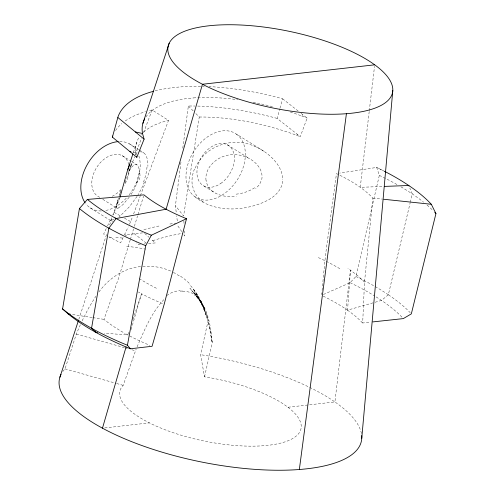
<?xml version="1.0" encoding="UTF-8"?>
<svg xmlns="http://www.w3.org/2000/svg" width="495" height="495" viewBox="0 0 495 495"><rect width="100%" height="100%" fill="white"/><g stroke="black" fill="none" stroke-linecap="round" stroke-linejoin="round"><path stroke-width="0.37" stroke-dasharray="2.48 1.86" d="M322.072 290.348L325.432 255.76L336.458 173.59A128.948 44.117 11.6 0 1 357.409 185.334L360.261 187.32A128.948 44.105 11.6 0 1 372.797 198.105L364.512 282.125L362.68 323.006L370.297 322.177M139.182 173.194C139.899 169.865 138.383 162.341 133.576 165.052M373.026 302.853L347.552 310.142L350.479 270.146L347.936 268.401M321.651 294.673L321.83 292.817M369.202 111.524L360.261 187.32L382.827 186.467M369.295 110.756L374.529 66.349M176.183 212.033L175.428 205.722L180.991 162.001M182.785 148.154L188.354 106.023A155.102 63.261 15.5 0 1 194.987 106.023M195.853 113.59L199.262 117.03L183.583 215.975L175.428 205.722M117.321 201.979L116.412 206.26L116.962 208.222M116.616 204.831L118.429 198.254L117.358 201.836M361.406 433.502A154.137 52.718 11.6 0 0 334.911 401.94L287.96 407.243L283.907 404.353A92.485 31.63 11.6 0 0 204.522 376.819L200.593 354.68L208.234 320.24C204.726 307.055 198.749 294.234 189.276 284.266M204.522 376.819L212.231 342.744C210.604 325.945 208.352 306.213 194.3 294.872M323.371 294.5L350.089 282.695L355.948 276.507L379.325 175.391L376.695 167.434L339.601 173.108M375.148 302.247L381.515 300.422L388.34 294.748L410.107 203.03M410.275 202.325L412.267 193.929L409.848 188.131M111.4 219.829L111.851 218.332M301.059 113.306L307.117 118.07L300.286 136.651L277.144 118.441L279.768 108.968M279.966 108.244L282.589 98.771A154.892 63.174 15.5 0 0 209.008 86.613M131.163 329.441L141.545 293.727L138.445 292.038M129.158 194.813A37.564 25.969 -58 0 0 136.15 183.169L139.689 171.32A37.564 25.969 -58 0 0 138.897 155.987M130.197 240.032L118.423 278.648L103.969 319.349A145.703 49.834 11.6 0 0 124.802 333.302L124.988 333.407M130.395 239.376L133.588 228.907M134.386 226.289L137.579 215.814M137.975 214.502L143.562 196.181M119.827 197.814L113.219 214.991M119.01 196.41L121.046 190.198M62.766 371.578A154.137 52.718 11.6 0 1 65.006 368.893L76.323 334.069L80.431 324.541M78.798 319.405L107.031 233.052M109.661 225.002L111.573 219.149M133.334 152.553L137.523 140.19A126.924 51.771 15.5 0 1 139.361 136.948M128.657 332.374L127.803 334.948L104.185 333.203M132.951 319.492L141.545 293.727A138.6 47.402 11.6 0 0 162.663 303.645M287.96 407.243A92.485 31.63 11.6 0 1 222.472 444.126A92.485 31.63 11.6 0 1 123.168 385.345L136.15 349.111M112.767 215.096L119.301 198.124M125.056 182.438L134.541 156.81M129.473 224.315L132.58 216.736M133.619 213.92L140.141 196.311M140.407 195.605L168.517 120.403L152.144 109.964A155.114 63.267 15.5 0 0 148.104 110.96M135.333 154.681L141.446 138.334M143.575 132.66L152.144 109.964M144.472 181.912L141.57 188.527L137.907 195.098M137.09 346.846C144.478 330.122 151.421 312.357 164.439 299.079M195.24 168.053C204.522 145.87 232.916 136.317 254.368 146.217M82.151 320.797L88.562 308.125L95.801 296.288M123.119 237.575L120.607 242.89L108.943 236.833M106.221 228.634L103.641 234.079L105.763 235.181M124.381 234.915L128.193 226.964M107.514 225.924L111.443 217.794M128.013 172.26L128.378 171.555M128.75 170.874L129.121 170.231M131.119 194.424L134.114 189.245A22.628 8.749 -62.4 0 0 139.151 173.219M137.096 196.36L129.455 206.693L119.023 217.144M129.22 197.214L122.958 204.602L118.225 208.147M98.926 291.976C108.857 278.314 124.066 267.888 141.205 266.533M290.194 111.932A124.672 50.849 15.5 0 1 301.802 116.022L302.847 114.716M199.256 117.024A126.838 51.734 15.5 0 1 272.281 127.438L279.248 129.455A127.5 52.006 15.5 0 1 296.672 135.296L297.402 134.386M211.495 164.569C217.305 157.726 226.475 154.143 235.379 154.632A33.171 31.884 -30.2 0 1 249.431 158.604C255.68 162.094 261.385 168.022 262.022 175.465A16.898 15.153 14 0 1 261.669 179.747L259.485 184.567L255.705 188.675M135.494 154.434L136.886 153.184M136.15 183.169L138.402 180.892L139.51 178.881A8.619 6.979 83.9 0 0 140.097 176.616L139.689 171.32M112.557 221.296L111.944 221.352M140.394 244.462L138.94 244.691L136.317 242.847M139.739 151.804C146.891 151.229 148.184 161.085 147.881 166.376M144.361 243.917L145.369 243.794M104.736 427.921L149.41 422.879M142.678 232.867L124.938 234.859L126.689 236.084M188.539 98.425L193.502 97.96M180.174 291.134L182.556 291.017M148.506 243.46L155.337 242.934L151.062 239.128M142.814 266.39C152.862 265.617 163.127 267.387 172.223 271.767M372.797 198.105L382.307 199.108M72.598 314.548L92.014 317.518M92.763 317.635L103.969 319.349M132.883 152.256L135.809 152.875L136.286 155.343M76.323 334.069L124.369 347.657M125.111 347.867L127.326 348.499M131.763 349.748L135.457 350.794M65.006 368.893L115.898 383.291M116.628 383.495L123.168 385.345M296.672 135.296L300.286 136.651M301.808 116.016L307.117 118.07M384.881 171.505L376.695 167.434A193.687 66.243 11.6 0 1 384.968 171.542M173.411 272.355L180.322 276.519M125.916 333.921L127.803 334.948A145.716 49.834 11.6 0 0 149.892 345.392M114.098 212.392L121.386 216.451M124.511 218.19L130.754 221.673M194.881 196.701C210.734 210.022 232.873 211.247 252.122 206.223C263.983 202.931 278.283 197.208 282.2 184.214A22.349 19.751 33.6 0 0 282.793 179.011M122.166 155.64L131.274 161.308M131.924 161.71L137.134 164.946M90.189 207.844L111.455 221.061M236.437 134.145A37.564 25.969 -58 0 1 223.629 194.09A37.564 25.969 -58 0 1 186.912 168.034A37.564 25.969 -58 0 1 236.437 134.145L263.786 151.198C273.209 157.54 282.082 167.131 282.781 179.011M227.323 144.812L249.424 158.61M129.554 143.89L138.557 149.502M139.2 149.905L143.699 152.714M102.768 199.312L117.148 208.29M204.002 186.033L213.5 191.998C219.186 195.76 226.227 196.849 232.935 196.558A34.471 25.443 -5.7 0 0 236.288 196.237M262.004 150.072L263.786 151.198M345.714 308.88L347.552 310.142M213.5 191.998C209.552 189.412 206.638 185.161 206.112 180.421M203.173 201.886C197.177 197.92 193.013 191.305 192.388 184.109M282.589 98.771L298.677 111.431M134.139 233.59L146.105 242.996M144.645 233.423L148.921 237.229M188.354 106.023L193.811 111.53M364.512 282.125L358.361 276.247L350.479 270.146L334.911 401.94L332.906 400.573A154.137 52.718 11.6 0 0 200.593 354.68M198.483 298.646L189.931 288.245L200.555 301.22L193.397 291.784L202.919 304.92L196.663 295.874L204.942 308.923L193.192 288.789L202.486 305.774L196.738 293.708L204.986 311.615L200.407 299.914L207.164 318.062L203.519 306.448L209.001 325.141L212.231 342.744L208.234 320.24M181.789 231.623L177.903 225.998L177.742 224.724M183.948 234.741L184.808 235.991L184.487 230.973M177.272 220.906L176.647 215.832M183.874 220.968L184.022 223.462M115.595 130.507A155.114 63.267 15.5 0 1 121.813 123.608M125.254 120.953A155.114 63.267 15.5 0 1 145.511 111.691M109.42 237.284A163.585 36.667 21.5 0 1 113.182 237.39M115.799 237.526A163.585 36.667 21.5 0 1 124.09 238.225M143.89 229.661A163.554 85.449 4.1 0 1 160.231 225.769M169.915 224.031A163.554 85.449 4.1 0 1 176.016 223.134M197.691 106.079A155.102 63.261 15.5 0 1 277.151 118.423M141.032 134.751A126.924 51.771 15.5 0 1 141.403 134.324M143.668 132.041A126.924 51.771 15.5 0 1 168.51 120.403M155.127 90.87A154.892 63.174 15.5 0 1 204.262 86.433M323.216 296.134A145.716 49.834 11.6 0 1 345.646 308.911M347.453 310.155A145.716 49.834 11.6 0 1 362.581 323.012M350.089 282.695A188.781 64.567 11.6 0 1 374.325 295.793M376.132 296.913A188.781 64.567 11.6 0 1 381.336 300.304L381.515 300.422A188.774 64.567 11.6 0 1 402.256 317.468M355.948 276.507A196.416 67.178 11.6 0 1 388.334 294.748M379.325 175.391A200.784 68.675 11.6 0 1 397.918 185.081M400.95 186.832A200.784 68.675 11.6 0 1 412.267 193.929L412.564 194.127A200.772 68.669 11.6 0 1 423.602 202.214M180.508 276.21A80.734 68.36 -64.7 0 1 189.709 283.74M182.506 291.456A33.976 26.278 -69 0 1 194.529 294.426M166.753 295.552A35.077 27.076 -85.4 0 1 180.18 290.751M192.147 184.177A36.63 28.995 -36.7 0 1 194.894 167.984M254.374 146.217A57.203 56.325 -62.1 0 1 262.004 150.078M206 180.446A22.782 19.088 -29.2 0 1 211.396 164.501M254.659 187.747A33.171 25.028 -5.7 0 1 236.09 194.164M119.666 141.551A37.564 25.969 -58 0 1 137.344 152.132M126.281 198.173A37.564 25.969 -58 0 1 105.621 210.505M101.351 210.957A37.564 25.969 -58 0 1 85.852 203.822M99.885 197.326A23.704 16.384 -58 0 1 99.916 163.133A23.704 16.384 -58 0 1 128.725 164.594M129.232 168.733A23.704 16.384 -58 0 1 124.22 185.235M120.941 189.56A23.704 16.384 -58 0 1 110.948 196.824M147.003 167.038A37.274 17.009 -60.7 0 1 143.519 182.036M113.825 219.174A60.656 5.872 -47.3 0 1 110.936 220.343M129.17 170.954A32.948 9.727 -79.8 0 1 133.545 165.448M119.722 194.263A17.047 0.575 -71.1 0 1 120.731 191.2M118.348 207.974A34.508 5.049 -53.3 0 1 116.987 208.191M318.378 257.604A138.767 45.515 12.7 0 1 340.492 269.094M156.439 288.276A138.711 39.031 17 0 1 139.182 278.635M126.671 246.362A149.298 29.613 22.8 0 1 145.685 249.14M152.689 240.7A149.75 80.574 2.2 0 1 182.958 233.256M135.809 152.875A127.574 52.037 15.5 0 1 136.682 142.282M193.465 97.93A124.672 50.849 15.5 0 1 237.755 99.718M253.056 102.248A124.672 50.849 15.5 0 1 273.116 106.858M145.907 116.95A124.715 50.867 15.5 0 1 188.496 98.387M388.457 294.828A196.41 67.178 11.6 0 1 410.219 312.679M427.036 205.06A200.772 68.669 11.6 0 1 433.212 210.752M220.69 183.509A23.704 16.384 -58 0 0 228.77 145.685A23.704 16.384 -58 0 0 197.524 167.069A23.704 16.384 -58 0 0 220.69 183.509"/><path stroke-width="0.74" d="M361.752 438.298L392.801 90.517M299.345 469.507L346.413 113.714M62.574 308.942L79.435 208.55L87.392 199.417L143.958 194.869A128.948 44.105 11.6 0 0 162.403 207.219L166.11 209.237A128.948 44.105 11.6 0 0 186.516 218.697L164.185 304.276L152.076 346.29L130.445 348.771A188.793 64.573 11.6 0 1 68.155 313.886L62.574 308.942A196.422 67.178 11.6 0 0 90.665 327.752L91.55 328.247A196.422 67.184 11.6 0 0 127.425 345.256L130.445 348.771M127.425 345.256L145.728 245.675L151.346 235.23L186.516 218.697M385.5 171.821A193.687 66.243 11.6 0 1 408.74 185.495A193.681 66.243 11.6 0 1 431.312 204.28L435.94 213.586L411.333 313.867L403.32 318.601L372.84 321.905M112.39 137.14L117.835 117.476L144.107 139.138L136.824 157.292L112.39 137.14A155.114 63.267 15.5 0 1 112.749 135.983M102.465 428.181L126.07 346.952M120.013 197.22L127.017 172.025L132.852 154.025M59.901 377.215L78.321 320.865M142.894 123.335L169.203 43.207M127.828 169.439L129.486 164.786M374.709 64.82A114.568 39.185 11.6 0 1 288.102 110.713A114.568 39.185 11.6 0 1 178.373 34.235A114.568 39.185 11.6 0 1 371.361 62.481L374.709 64.82L202.455 84.261L166.11 209.237L116.09 218.53L108.857 228.176L91.55 328.247L96.315 332.615L97.626 332.714M384.33 186.411L408.746 185.495L408.963 186.021M383.767 199.262L431.312 204.28M68.112 313.867L70.352 314.207M135.407 131.961L142.498 133.471L144.107 139.138M129.956 151.631L131.051 151.866M96.315 332.615L95.108 331.947M116.09 218.53L115.094 217.973M136.824 157.292L136.577 156.457M117.798 117.464A154.892 63.174 15.5 0 1 153.654 91.253M142.529 133.477A124.715 50.867 15.5 0 1 144.719 118.887M79.435 208.55A200.784 68.669 11.6 0 0 108.151 227.78L108.857 228.176A200.784 68.675 11.6 0 0 145.728 245.675M151.346 235.23A193.7 66.25 11.6 0 1 87.436 199.442M361.703 435.569A154.137 52.718 11.6 0 1 200.593 461.823A154.137 52.718 11.6 0 1 61.046 374.406M85.06 202.727A37.564 25.969 -58 0 1 86.823 165.342A37.564 25.969 -58 0 1 118.237 141.62M130.166 167.421A56.77 17.269 -87.2 0 1 131.571 163.765M434.802 212.374A200.772 68.669 11.6 0 1 435.94 213.586"/></g></svg>
